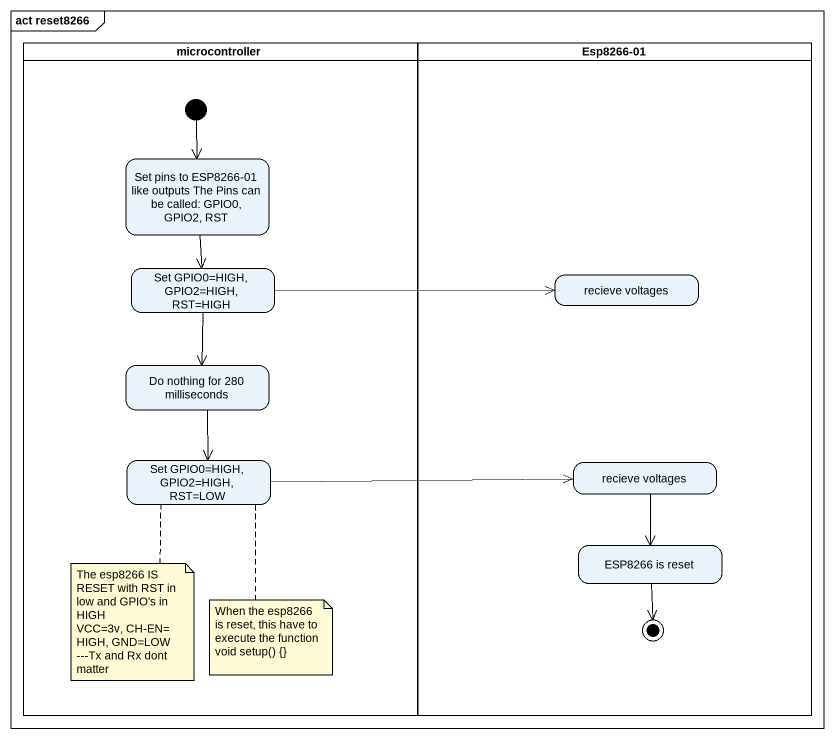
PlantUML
@startuml
mainframe act reset8266
hide empty description
state microcontroller <<partition>> {
  state "Set pins to ESP8266-01 like outputs The Pins can be called: GPIO0, GPIO2, RST" as Set_pins_to_ESP8266_01_like
  state "Set GPIO0=HIGH, GPIO2=HIGH, RST=HIGH" as Set_GPIO0_HIGH_GPIO2_HIGH
  state "Do nothing for 280 milliseconds" as Do_nothing_for_280
  state "Set GPIO0=HIGH, GPIO2=HIGH, RST=LOW" as Set_GPIO0_HIGH_GPIO2_HIGH_2
  [*] --> Set_pins_to_ESP8266_01_like
}
state "Esp8266-01" as Esp8266_01 <<partition>> {
  state "recieve voltages" as recieve_voltages
  state "recieve voltages" as recieve_voltages_2
  state "ESP8266 is reset" as ESP8266_is_reset
  ESP8266_is_reset --> [*]
}
Set_pins_to_ESP8266_01_like --> Set_GPIO0_HIGH_GPIO2_HIGH
Set_GPIO0_HIGH_GPIO2_HIGH -right-> recieve_voltages
Set_GPIO0_HIGH_GPIO2_HIGH --> Do_nothing_for_280
Do_nothing_for_280 --> Set_GPIO0_HIGH_GPIO2_HIGH_2
Set_GPIO0_HIGH_GPIO2_HIGH_2 -right-> recieve_voltages_2
recieve_voltages_2 --> ESP8266_is_reset
note bottom of Set_GPIO0_HIGH_GPIO2_HIGH_2
  The esp8266 IS RESET with RST in low and GPIO's in HIGH
  VCC=3v, CH-EN= HIGH, GND=LOW ---Tx and Rx dont matter
end note
note bottom of Set_GPIO0_HIGH_GPIO2_HIGH_2 : When the esp8266 is reset, this have to execute the function void setup() {}
@enduml
